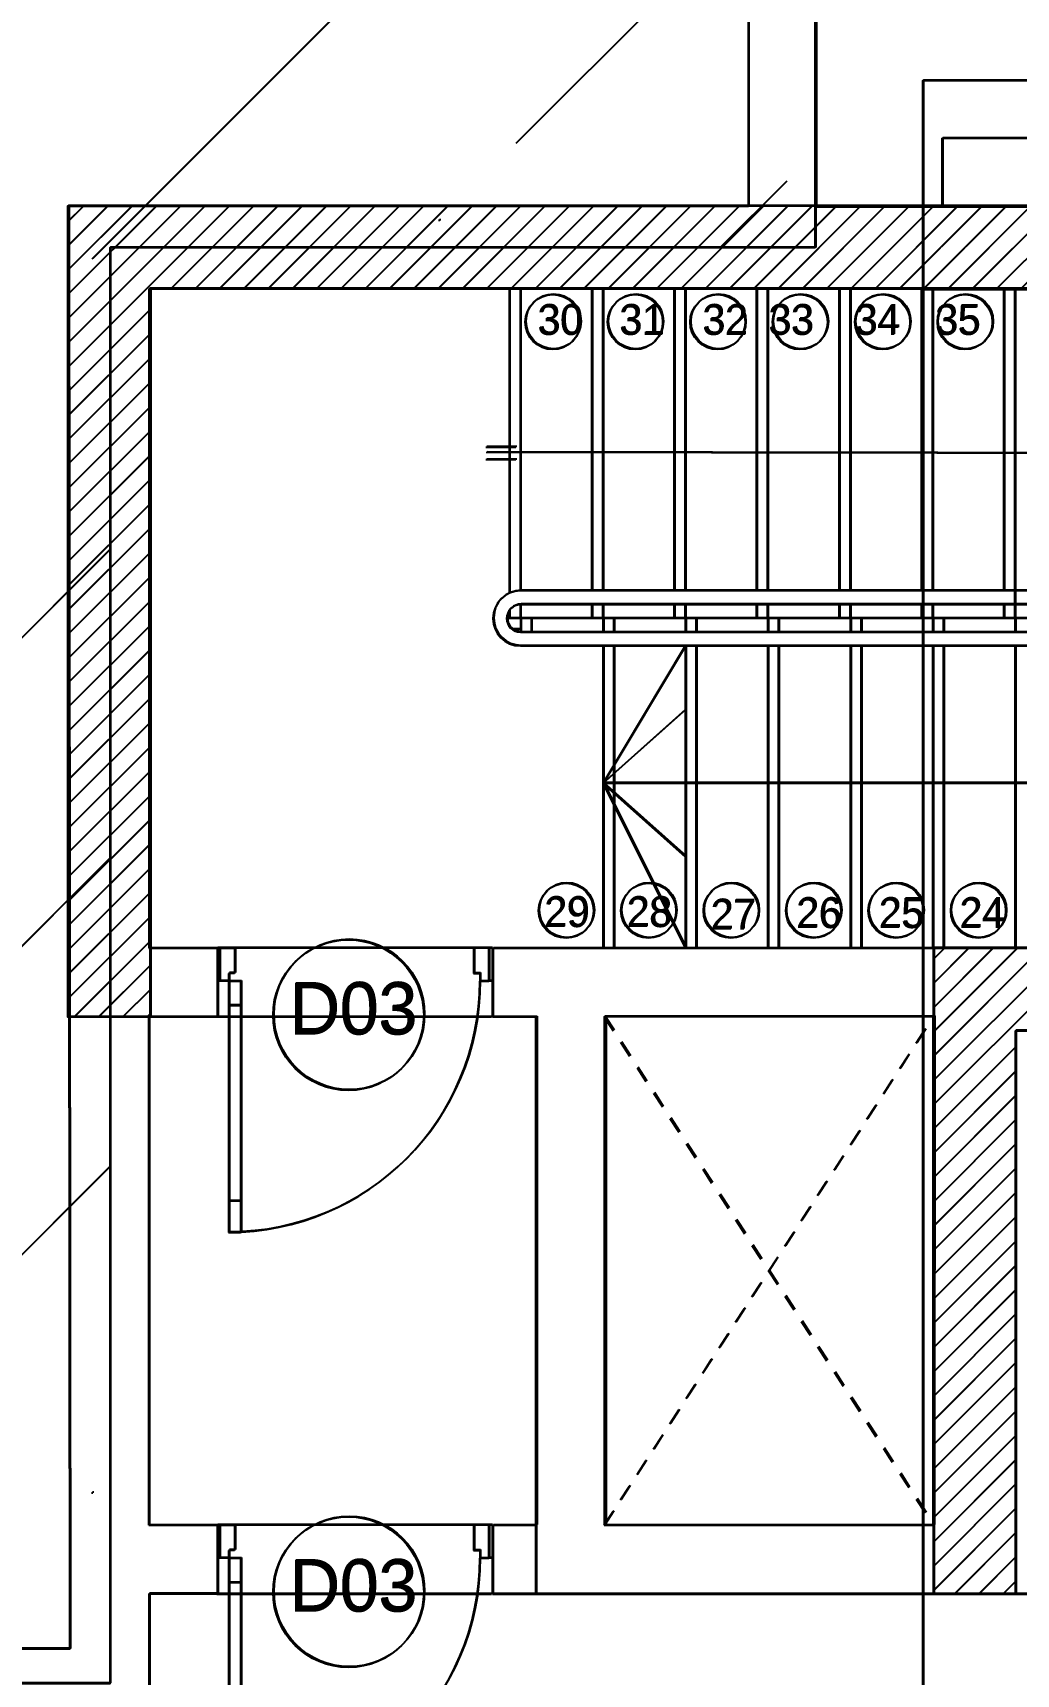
# Model space of a CAD drawing. Header units: inches. Extents: x 4821 to 127877, y 58012 to 433683.
# Drawn here: x 83297 to 86876, y 226893 to 232866 of the extents above; entities that cross this region are included whole.
import ezdxf
from ezdxf.enums import TextEntityAlignment as Align
from ezdxf.xclip import XClip

# ---------------------------------------------------------------- set-up
doc = ezdxf.new("R2010")
doc.units = ezdxf.units.IN
doc.header["$MEASUREMENT"] = 0
doc.header["$XCLIPFRAME"] = 2
doc.linetypes.add('DLINE', pattern=[0.55, 0.3, -0.25])
doc.linetypes.add('HIDDEN', pattern=[9.525, 6.35, -3.175])
for name, color, linetype in [('A-ANNO-TARB', 161, 'Continuous'), ('A-DETL', 1, 'Continuous'), ('A-DOOR', 170, 'Continuous'), ('A-FLOR-STRS-DASH', 21, 'DLINE'), ('A-HND', 40, 'Continuous'), ('A-LIN-20', 20, 'Continuous'), ('A-STP', 11, 'Continuous'), ('A-STP-HID', 191, 'HIDDEN'), ('A-TXT-25', 1, 'Continuous'), ('A-TXT-30', 2, 'Continuous'), ('A-WAL-CMU', 7, 'Continuous'), ('A-WALL', 53, 'Continuous'), ('COL GROUND$0$Cloums$0$A-COL-HAT', 8, 'Continuous'), ('COL GROUND$0$Cloums$0$A-COL-RFC', 210, 'Continuous')]:
    doc.layers.add(name, color=color, linetype=linetype)
doc.styles.add('Arial', font='arial.ttf')
doc.styles.add('Xarab', font='xarab.shx')

# ---------------------------------------------------------------- blocks, each defined once
blk = doc.blocks.new('A$C6547055E')
for p, q in [((-547.5, 490.7), (-557.5, 490.7)), ((-547.5, 370.7), (-547.5, 490.7)), ((-547.5, 490.7), (-492.5, 490.7)), ((-492.5, 490.7), (-492.5, 399.3)), ((377.5, 490.7), (377.5, 399.3)), ((432.5, 490.7), (377.5, 490.7)), ((432.5, 370.7), (432.5, 490.7)), ((442.5, 490.7), (432.5, 490.7)), ((-547.5, 370.7), (-557.5, 370.7)), ((-514.5, 370.7), (-547.5, 370.7)), ((-514.5, 399.3), (-514.5, 370.7)), ((-492.5, 399.3), (-514.5, 399.3)), ((-514.5, 370.7), (-470.5, 370.7)), ((-514.5, 370.7), (-514.5, -543.3)), ((-470.5, 370.7), (-470.5, -543.3)), ((377.5, 399.3), (399.5, 399.3)), ((399.5, 399.3), (399.5, 370.7)), ((399.5, 370.7), (432.5, 370.7)), ((442.5, 370.7), (432.5, 370.7)), ((-514.5, 282.7), (-470.5, 282.7)), ((-514.5, -428.9), (-470.5, -428.9)), ((-514.5, -543.3), (-470.5, -543.3))]:
    blk.add_line(p, q)
blk.add_arc((-514.5, 370.7), 914, 270, 0)
blk = doc.blocks.new('COL GROUND')
at = {"layer": 'COL GROUND$0$Cloums$0$A-COL-HAT'}
h = blk.add_hatch(dxfattribs=at)
h.set_pattern_fill('ANSI31', color=256, scale=500)
h.set_pattern_definition([(45, (-67038.15, -49806.79), (-44.194174, 44.194174), [])])
h.paths.add_polyline_path([(102.3, -21674.9), (102.3, -18000), (102.6, -18000), (102.1, -16625), (-543.4, -16624.9), (-7447.7, -16624.9), (-7447.7, -19574.9), (-7147.7, -19574.9), (-7147.7, -16924.9), (-194.7, -16924.9), (-197.7, -19324.9), (-4297.7, -19324.9), (-4297.7, -21674.9), (-3997.7, -21674.9), (-3997.7, -19624.9), (-197.7, -19624.9), (-197.7, -21674.9)])
at = {"layer": 'COL GROUND$0$Cloums$0$A-COL-RFC', "linetype": 'Continuous', "elevation": 0}
blk.add_lwpolyline([(102.3, -21674.9), (102.3, -16625), (-191.7, -16624.9), (-7447.7, -16624.9), (-7447.7, -19574.9), (-7147.7, -19574.9), (-7147.7, -16924.9), (-197.7, -16924.9), (-197.7, -19324.9), (-4297.7, -19324.9), (-4297.7, -21674.9), (-3997.7, -21674.9), (-3997.7, -19624.9), (-197.7, -19624.9), (-197.7, -21674.9), (102.3, -21674.9)], dxfattribs=at)
blk = doc.blocks.new('duct grrr')
at = {"layer": 'A-FLOR-STRS-DASH', "ltscale": 200}
for p, q in [((1194504.5, -1615280.6), (1195701.9, -1617130.6)), ((1194504.5, -1617130.6), (1195701.9, -1615280.6))]:
    blk.add_line(p, q, dxfattribs=at)
at = {"layer": 'A-WALL'}
blk.add_lwpolyline([(1194254.5, -1615283), (1194254.5, -1617380.6), (1195701.9, -1617380.6)], dxfattribs=at)
blk.add_lwpolyline([(1194504.5, -1617130.6), (1195701.9, -1617130.6), (1195701.9, -1615280.6), (1194504.5, -1615280.6)], close=True, dxfattribs=at)
blk = doc.blocks.new('FIRST SLAB EDGE')
at = {"layer": 'A-WAL-CMU'}
for p, q in [((1196306.4, -1721188.6, 0), (1196806.4, -1721188.6, 0)), ((1196306.4, -1721188.6), (1196306.4, -1721438.6)), ((1195942.3, -1721438.6, 0), (1196306.4, -1721438.6, 0)), ((1195572.3, -1721738.6), (1198806.4, -1721738.6))]:
    blk.add_line(p, q, dxfattribs=at)
blk = doc.blocks.new('ATTRIBUTE')
at = {"layer": 'A-ANNO-TARB'}
blk.add_circle((1172280.6, -1531837.2), 274, dxfattribs=at)
at = {"layer": 'A-TXT-30', "ltscale": 0.05, "style": 'Arial', "width": 0.958863}
blk.add_attdef('S01', text='', height=188.8, dxfattribs=at).set_placement((1172297.4, -1531908.2), align=Align.CENTER)

msp = doc.modelspace()

# ---------------------------------------------------------------- hatches: boundary and pattern name
at = {"layer": 'A-WALL'}
h = msp.add_hatch(dxfattribs=at)
h.set_pattern_fill('ANSI36', color=1, scale=250)
h.set_pattern_definition([(45, (-581868.9, -269449.1), (420.9495, 1543.4815), [1984.375, -396.875, 0, -396.875])])
h.paths.add_polyline_path([(86144.6, 241859.3), (78024.9, 241859.3), (78025, 226859.3), (83578.2, 226859.3), (83578.2, 232084.3), (86144.6, 232084.3)])
h = msp.add_hatch(dxfattribs=at)
h.set_pattern_fill('ANSI36', color=1, scale=250)
h.set_pattern_definition([(45, (-581865.5, -269446.1), (420.9495, 1543.4815), [1984.375, -396.875, 0, -396.875])])
h.paths.add_polyline_path([(86148, 241862.3), (78028.3, 241862.3), (78028.4, 226862.3), (83581.6, 226862.3), (83581.6, 232087.3), (86148, 232087.3)])

# ---------------------------------------------------------------- linework, layer by layer
for points in [[(86144.6, 241859.3), (86144.6, 232234.3), (90974, 232234.3), (90974, 223434.4)], [(86148, 241862.3), (86148, 232237.3), (90977.4, 232237.3), (90977.4, 223437.4)]]:
    msp.add_lwpolyline(points)
at = {"layer": 'A-DETL'}
for p, q in [((85055.6, 231357.1), (84945.6, 231357.1)), ((85059, 231360.1), (84949, 231360.1)), ((85055.6, 231311.6), (84945.6, 231311.6)), ((85059, 231314.6), (84949, 231314.6))]:
    msp.add_line(p, q, dxfattribs=at)
for points in [[(84946.9, 231339), (88227.9, 231334.4)], [(84950.3, 231342), (88231.3, 231337.3)], [(88331.6, 231334.4), (89911.4, 231334.4), (89911.4, 230134.4), (85371.6, 230134.4)], [(88335, 231337.3), (89914.8, 231337.3), (89914.8, 230137.3), (85375, 230137.3)], [(85671.6, 230634.4), (85371.6, 230134.4), (85671.6, 229534.4)], [(85675, 230637.3), (85375, 230137.3), (85675, 229537.3)], [(85671.6, 230401.4), (85371.6, 230134.4), (85671.6, 229867.3)], [(85675, 230404.4), (85375, 230137.3), (85675, 229870.3)]]:
    msp.add_lwpolyline(points, dxfattribs=at)
at = {"layer": 'A-DOOR'}
for p, q in [((84966.6, 229534.4), (83966.6, 229534.4)), ((84970, 229537.3), (83970, 229537.3)), ((83966.6, 229284.4), (84966.6, 229284.4)), ((83970, 229287.3), (84970, 229287.3)), ((84966.6, 227434.4), (83966.6, 227434.4)), ((84970, 227437.3), (83970, 227437.3)), ((83966.6, 227184.4), (84966.6, 227184.4)), ((83970, 227187.3), (84970, 227187.3))]:
    msp.add_line(p, q, dxfattribs=at)
at = {"layer": 'A-HND', "ltscale": 0.2}
for points in [[(88097.1, 230834.4), (85071.6, 230834.4, 1), (85071.6, 230634.4), (89311.6, 230634.4, 1), (89311.6, 230834.4), (88138, 230834.4)], [(88100.5, 230837.3), (85075, 230837.3, 1), (85075, 230637.3), (89315, 230637.3, 1), (89315, 230837.3), (88141.4, 230837.3)], [(88097.1, 230784.4), (85071.6, 230784.4, 1), (85071.6, 230684.4), (89311.6, 230684.4, 1), (89311.6, 230784.4), (88138, 230784.4)], [(88100.5, 230787.3), (85075, 230787.3, 1), (85075, 230687.3), (89315, 230687.3, 1), (89315, 230787.3), (88141.4, 230787.3)]]:
    msp.add_lwpolyline(points, format="xyb", dxfattribs=at)
at = {"layer": 'A-LIN-20', "color": 1}
for centre in [(85189.3, 231812.9), (85192.7, 231815.9), (85489.3, 231812.9), (85492.7, 231815.9), (85789.3, 231812.9), (85792.7, 231815.9), (86089.3, 231812.9), (86092.7, 231815.9), (86389.3, 231812.9), (86392.7, 231815.9), (86689.3, 231812.9), (86692.7, 231815.9), (85241.2, 229674), (85541.2, 229674), (85841.2, 229674), (86141.2, 229674), (86441.2, 229674), (86741.2, 229674), (85237.8, 229671), (85537.8, 229671), (85837.8, 229671), (86137.8, 229671), (86437.8, 229671), (86737.8, 229671)]:
    msp.add_circle(centre, 100, dxfattribs=at)
at = {"layer": 'A-STP', "ltscale": 0.2}
for p, q in [((85031.6, 230826), (85031.6, 231934.4)), ((85035, 230829), (85035, 231937.3)), ((85331.6, 230834.4), (85331.6, 231934.4)), ((85335, 230837.3), (85335, 231937.3)), ((85631.6, 230834.4), (85631.6, 231934.4)), ((85635, 230837.3), (85635, 231937.3)), ((85931.6, 230834.4), (85931.6, 231934.4)), ((85935, 230837.3), (85935, 231937.3)), ((86231.6, 230834.4), (86231.6, 231934.4)), ((86235, 230837.3), (86235, 231937.3)), ((86531.6, 230834.4), (86531.6, 231934.4)), ((86535, 230837.3), (86535, 231937.3)), ((86831.6, 230834.4), (86831.6, 231934.4)), ((86835, 230837.3), (86835, 231937.3)), ((85031.6, 230734.4), (85031.6, 230764.4)), ((89271.6, 230734.4), (85031.6, 230734.4)), ((85035, 230737.3), (85035, 230767.3)), ((89275, 230737.3), (85035, 230737.3)), ((85111.6, 230684.4), (85111.6, 230734.4)), ((85115, 230687.3), (85115, 230737.3)), ((85331.6, 230734.4), (85331.6, 230784.4)), ((85335, 230737.3), (85335, 230787.3)), ((85411.6, 230684.4), (85411.6, 230734.4)), ((85415, 230687.3), (85415, 230737.3)), ((85631.6, 230734.4), (85631.6, 230784.4)), ((85635, 230737.3), (85635, 230787.3)), ((85711.6, 230684.4), (85711.6, 230734.4)), ((85715, 230687.3), (85715, 230737.3)), ((85931.6, 230734.4), (85931.6, 230784.4)), ((85935, 230737.3), (85935, 230787.3)), ((86011.6, 230684.4), (86011.6, 230734.4)), ((86015, 230687.3), (86015, 230737.3)), ((86231.6, 230734.4), (86231.6, 230784.4)), ((86235, 230737.3), (86235, 230787.3)), ((86311.6, 230684.4), (86311.6, 230734.4)), ((86311.6, 230684.4), (86311.6, 230734.4)), ((86315, 230687.3), (86315, 230737.3)), ((86315, 230687.3), (86315, 230737.3)), ((86531.6, 230734.4), (86531.6, 230784.4)), ((86535, 230737.3), (86535, 230787.3)), ((86611.6, 230684.4), (86611.6, 230734.4)), ((86615, 230687.3), (86615, 230737.3)), ((86831.6, 230734.4), (86831.6, 230784.4)), ((86835, 230737.3), (86835, 230787.3)), ((85411.6, 229534.4), (85411.6, 230634.4)), ((85415, 229537.3), (85415, 230637.3)), ((85711.6, 229534.4), (85711.6, 230634.4)), ((85715, 229537.3), (85715, 230637.3)), ((86011.6, 229534.4), (86011.6, 230634.4)), ((86015, 229537.3), (86015, 230637.3)), ((86311.6, 229534.4), (86311.6, 230634.4)), ((86315, 229537.3), (86315, 230637.3)), ((86611.6, 229534.4), (86611.6, 230634.4)), ((86615, 229537.3), (86615, 230637.3))]:
    msp.add_line(p, q, dxfattribs=at)
for points in [[(85071.6, 230734.4), (85071.6, 230694.4), (85041.6, 230694.4)], [(85075, 230737.3), (85075, 230697.3), (85045, 230697.3)]]:
    msp.add_lwpolyline(points, dxfattribs=at)
at = {"layer": 'A-STP-HID', "ltscale": 0.2}
for p, q in [((85071.6, 230834.4), (85071.6, 231934.4)), ((85075, 230837.3), (85075, 231937.3)), ((85371.6, 230834.4), (85371.6, 231934.4)), ((85375, 230837.3), (85375, 231937.3)), ((85671.6, 230834.4), (85671.6, 231934.4)), ((85675, 230837.3), (85675, 231937.3)), ((85971.6, 230834.4), (85971.6, 231934.4)), ((85975, 230837.3), (85975, 231937.3)), ((86271.6, 230834.4), (86271.6, 231934.4)), ((86275, 230837.3), (86275, 231937.3)), ((86571.6, 230834.4), (86571.6, 231934.4)), ((86575, 230837.3), (86575, 231937.3)), ((86871.6, 230734.4), (86871.6, 231934.4)), ((86875, 230737.3), (86875, 231937.3)), ((85031.6, 230734.4), (85021.6, 230734.4)), ((85035, 230737.3), (85025, 230737.3)), ((85071.6, 230734.4), (85071.6, 230784.4)), ((85071.6, 230734.4), (85071.6, 230684.4)), ((85075, 230737.3), (85075, 230787.3)), ((85075, 230737.3), (85075, 230687.3)), ((85371.6, 230734.4), (85371.6, 230784.4)), ((85371.6, 230734.4), (85371.6, 230684.4)), ((85375, 230737.3), (85375, 230787.3)), ((85375, 230737.3), (85375, 230687.3)), ((85671.6, 230734.4), (85671.6, 230784.4)), ((85671.6, 230734.4), (85671.6, 230684.4)), ((85675, 230737.3), (85675, 230787.3)), ((85675, 230737.3), (85675, 230687.3)), ((85971.6, 230734.4), (85971.6, 230784.4)), ((85971.6, 230734.4), (85971.6, 230684.4)), ((85975, 230737.3), (85975, 230787.3)), ((85975, 230737.3), (85975, 230687.3)), ((86271.6, 230734.4), (86271.6, 230784.4)), ((86271.6, 230734.4), (86271.6, 230684.4)), ((86271.6, 230734.4), (86271.6, 230684.4)), ((86275, 230737.3), (86275, 230787.3)), ((86275, 230737.3), (86275, 230687.3)), ((86275, 230737.3), (86275, 230687.3)), ((86571.6, 230734.4), (86571.6, 230784.4)), ((86571.6, 230734.4), (86571.6, 230684.4)), ((86575, 230737.3), (86575, 230787.3)), ((86575, 230737.3), (86575, 230687.3)), ((86871.6, 230734.4), (86871.6, 230684.4)), ((86875, 230737.3), (86875, 230687.3)), ((85371.6, 230634.4), (85371.6, 229534.4)), ((85375, 230637.3), (85375, 229537.3)), ((85671.6, 230634.4), (85671.6, 229534.4)), ((85675, 230637.3), (85675, 229537.3)), ((85971.6, 230634.4), (85971.6, 229534.4)), ((85975, 230637.3), (85975, 229537.3)), ((86271.6, 230634.4), (86271.6, 229534.4)), ((86275, 230637.3), (86275, 229537.3)), ((86571.6, 230634.4), (86571.6, 229534.4)), ((86575, 230637.3), (86575, 229537.3)), ((86871.6, 230634.4), (86871.6, 229534.4)), ((86875, 230637.3), (86875, 229537.3))]:
    msp.add_line(p, q, dxfattribs=at)
at = {"layer": 'A-WAL-CMU'}
for p, q in [((86146.6, 234296.8), (86146.2, 232232)), ((86150, 234299.8), (86149.6, 232235)), ((86146.2, 232232), (90974.8, 232232)), ((86149.6, 232235), (90978.2, 232235)), ((83719.9, 231934.4), (83719.9, 229534.4)), ((83719.9, 231934.4), (90674.5, 231934.4)), ((83723.3, 231937.3), (83723.3, 229537.3)), ((83723.3, 231937.3), (90677.9, 231937.3)), ((83969.9, 229284.4), (83969.9, 229534.4)), ((83973.3, 229287.3), (83973.3, 229537.3)), ((84969.9, 229284.4), (84969.9, 229534.4)), ((84973.3, 229287.3), (84973.3, 229537.3)), ((85129.9, 229284.4), (85129.9, 227434.4)), ((85133.3, 229287.3), (85133.3, 227437.3)), ((83969.9, 227184.4), (83969.9, 227434.4)), ((83973.3, 227187.3), (83973.3, 227437.3)), ((84969.9, 227184.4), (84969.9, 227434.4)), ((84969.9, 227434.4), (85129.9, 227434.4)), ((84973.3, 227187.3), (84973.3, 227437.3)), ((84973.3, 227437.3), (85133.3, 227437.3)), ((84969.9, 227184.4), (87377.2, 227184.3)), ((84973.3, 227187.3), (87380.6, 227187.3))]:
    msp.add_line(p, q, dxfattribs=at)
for points in [[(83432.3, 226984.3), (83427.2, 232234.3), (85901.5, 232234.3), (85901.5, 234296.8)], [(83435.7, 226987.3), (83430.6, 232237.3), (85904.9, 232237.3), (85904.9, 234299.8)], [(84969.9, 229534.4), (90674.5, 229534.4), (90674.5, 231934.4)], [(84973.3, 229537.3), (90677.9, 229537.3), (90677.9, 231937.3)], [(83433.5, 226984.3), (78262.8, 226984.3), (78262.8, 230459.3)], [(83436.9, 226987.3), (78266.2, 226987.3), (78266.2, 230462.2)], [(83719.9, 229534.4), (83969.9, 229534.4)], [(83723.3, 229537.3), (83973.3, 229537.3)], [(83719.9, 229284.4), (83969.9, 229284.4)], [(83719.9, 227434.4), (83719.9, 229283.8)], [(83723.3, 229287.3), (83973.3, 229287.3)], [(83723.3, 227437.3), (83723.3, 229286.8)], [(84969.9, 229284.4), (85129.9, 229284.4)], [(84973.3, 229287.3), (85133.3, 229287.3)], [(86577.2, 227434.4), (86577.3, 229284.4), (85379.9, 229284.4), (85379.9, 227434.4), (86577.2, 227434.4)], [(86580.6, 227437.3), (86580.7, 229287.3), (85383.3, 229287.3), (85383.3, 227437.3), (86580.6, 227437.3)], [(83719.9, 227434.4), (83969.9, 227434.4)], [(83723.3, 227437.3), (83973.3, 227437.3)], [(83969.9, 227184.4), (83719.9, 227184.4), (83719.8, 224134.4)], [(83973.3, 227187.3), (83723.3, 227187.3), (83723.2, 224137.4)]]:
    msp.add_lwpolyline(points, dxfattribs=at)
at = {"layer": 'A-WALL', "color": 1}
for points in [[(78024.9, 226859.3), (83578.2, 226859.3), (83578.2, 232084.3), (86144.6, 232084.3), (86144.6, 241859.3), (78024.9, 241859.3), (78025, 226859.3)], [(78024.9, 226859.3), (83578.2, 226859.3), (83578.2, 232084.3), (86144.6, 232084.3), (86144.6, 241859.3), (78024.9, 241859.3), (78025, 226859.3)], [(78028.3, 226862.3), (83581.6, 226862.3), (83581.6, 232087.3), (86148, 232087.3), (86148, 241862.3), (78028.3, 241862.3), (78028.4, 226862.3)], [(78028.3, 226862.3), (83581.6, 226862.3), (83581.6, 232087.3), (86148, 232087.3), (86148, 241862.3), (78028.3, 241862.3), (78028.4, 226862.3)]]:
    msp.add_lwpolyline(points, dxfattribs=at)

# ---------------------------------------------------------------- block references
at = {"layer": 'A-DOOR'}
for p in [(84524.1, 229043.7), (84527.5, 229046.7), (84524.1, 226943.7), (84527.5, 226946.7)]:
    msp.add_blockref('A$C6547055E', p, dxfattribs=at)
for p in [(-1087834.8, 1761128.3), (-1087831.4, 1761131.3), (-1087834.8, 1759028.3), (-1087831.4, 1759031.3)]:
    msp.add_blockref('ATTRIBUTE', p, dxfattribs=at).add_auto_attribs({'S01': 'D03'})
at = {"layer": 'A-WAL-CMU'}
for name, p in [('COL GROUND', (90871.7, 248859.3, 0)), ('COL GROUND', (90875.1, 248862.2, 0)), ('duct grrr', (-1109127.9, 1844565)), ('duct grrr', (-1109124.5, 1844568))]:
    msp.add_blockref(name, p, dxfattribs=at)
ref = msp.add_blockref('FIRST SLAB EDGE', (-1109700.9, 1953670.5), dxfattribs=at)
XClip(ref).set_block_clipping_path([(1196236.1121028436, -1729554.8924368375), (1201281.1159926755, -1720979.7328682605)])
ref = msp.add_blockref('FIRST SLAB EDGE', (-1109697.5, 1953673.5), dxfattribs=at)
XClip(ref).set_block_clipping_path([(1196236.1121028436, -1729554.8924368375), (1201281.1159926755, -1720979.7328682605)])

# ---------------------------------------------------------------- texts
at = {"layer": 'A-TXT-25', "color": 2, "style": 'Xarab'}
for s, p in [('30', (85133.6, 231766)), ('30', (85137, 231769)), ('31', (85431.4, 231766)), ('31', (85434.8, 231769)), ('32', (85733.7, 231766)), ('32', (85737.1, 231769)), ('33', (85974.1, 231766)), ('33', (85977.5, 231769)), ('34', (86287.6, 231766)), ('34', (86291, 231769)), ('35', (86580.9, 231766)), ('35', (86584.3, 231769)), ('29', (85158, 229611.2)), ('29', (85161.4, 229614.2)), ('28', (85458, 229611.2)), ('28', (85461.4, 229614.2)), ('27', (85763.6, 229602.1)), ('27', (85767, 229605.1)), ('26', (86075.2, 229607.5)), ('26', (86078.6, 229610.5)), ('25', (86375.2, 229607.5)), ('25', (86378.6, 229610.5)), ('24', (86669.1, 229607.5)), ('24', (86672.5, 229610.5))]:
    msp.add_text(s, height=110, dxfattribs=at).set_placement(p)

doc.saveas('drawing.dxf')
